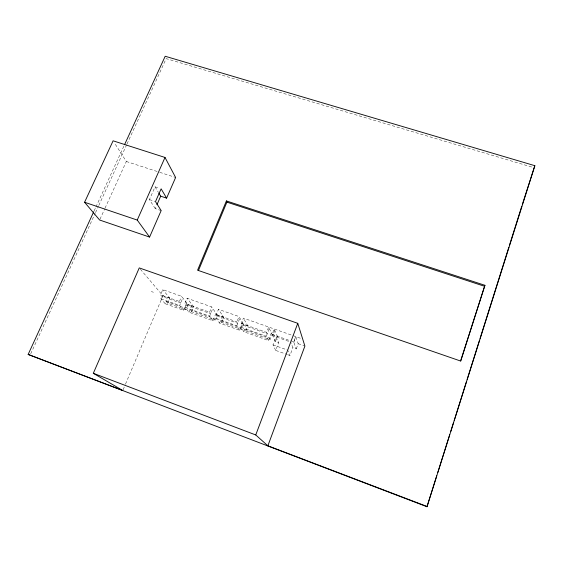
<?xml version="1.0" encoding="UTF-8"?>
<svg xmlns="http://www.w3.org/2000/svg" width="563" height="563" viewBox="0 0 563 563"><rect width="100%" height="100%" fill="white"/><g stroke="black" fill="none" stroke-linecap="round" stroke-linejoin="round"><path stroke-width="0.42" stroke-dasharray="2.81 2.11" d="M296.244 348.912L298.193 343.697L295.737 336.583L293.703 341.98L296.244 348.912L292.873 347.716L290.726 342.086M293.823 342.304L295.849 336.913M287.573 354.655L289.952 355.506L292.873 347.716M275.68 350.404L272.999 344.866L276.046 336.885L278.629 342.649L275.68 350.404L286.778 354.373M275.441 341.516L277.418 336.336L274.188 328.975L272.133 334.338L275.441 341.516L278.629 342.649M271.345 332.86L268.417 340.495L243.842 331.741L244.785 329.341L245.721 330.938L270.092 339.609L272.077 334.443L268.642 327.019L266.581 332.374L267.263 333.775L242.167 324.872L241.316 323.415L243.413 318.116L301.142 338.49M274.807 330.397L272.766 335.724L289.093 341.509M268.417 340.495L266.306 336.252L269.311 328.454M245.721 330.938L247.734 325.815L243.413 318.116M247.734 325.815L243.49 324.309L239.008 316.561L218.472 309.312L216.354 314.569L217.374 316.082L216.389 318.51L219.549 323.092L239.549 330.214L242.533 322.662M243.842 331.741L241.203 327.328L242.167 324.872M241.471 329.425L240.5 327.814L220.513 320.706L221.604 322.36L241.471 329.425L243.49 324.309M217.374 316.082L237.79 323.317L236.91 321.853L239.008 316.561M239.549 330.214L236.819 325.773L239.873 318.06M219.549 323.092L222.568 315.59L218.472 309.312M221.604 322.36L223.645 317.279L222.568 315.59M186.156 305.005L185.157 307.412L188.964 312.198L212.962 320.748L215.988 313.26L211.709 306.926L187.085 298.235L184.924 303.436L186.156 305.005L210.646 313.697L209.577 312.169L184.924 303.436M215.073 320.03L213.926 318.369L189.935 309.84L191.526 311.656L215.073 320.03L217.114 314.963L215.988 313.26M209.577 312.169L211.709 306.926M212.962 320.748L209.661 316.125L212.765 308.482M191.526 311.656L193.602 306.631L187.085 298.235M186.677 302.88L183.601 310.29L165.233 303.753L166.226 301.409L167.76 303.204L185.973 309.685L188.056 304.667L181.582 296.293L162.749 289.649L160.554 294.801L161.947 296.427L180.688 303.07L179.414 301.486L160.554 294.801M188.964 312.198L192.032 304.78M179.414 301.486L181.582 296.293M183.601 310.29L179.681 305.47L182.834 297.911M167.76 303.204L169.857 298.214L162.749 289.649M165.233 303.753L160.934 298.812L161.947 296.427M123.128 389.695L125.183 384.832M125.528 384.022L162.96 295.772L139.258 267.911M161.159 210.583L155.24 208.606L156.605 205.502M155.24 208.606L149.42 199.584L155.057 186.846L159.603 188.338M99.989 219.232L104.676 208.95M105.042 208.155L126.337 161.49L114.514 143.03M94.105 210.928L95.569 207.74M95.935 206.945L124.149 145.557M30.726 353.81L95.154 213.398M95.52 212.596L98.448 206.22M98.814 205.418L126.64 144.782M127.006 143.987L166.176 58.622L533.077 167.422M126.337 161.49L158.914 172.06M159.751 172.334L175.621 177.486M149.42 199.584L154.741 201.35M151.306 291.521L153.403 292.267M216.354 314.569L236.91 321.853M241.316 323.415L266.581 332.374M272.133 334.338L291.31 341.136M292.106 341.417L293.703 341.98M162.96 295.772L169.857 298.214M188.056 304.667L193.602 306.631M217.114 314.963L223.645 317.279M272.077 334.443L277.418 336.336M298.193 343.697L304.893 346.069M160.934 298.812L179.681 305.47M185.157 307.412L209.661 316.125M216.389 318.51L236.819 325.773M241.203 327.328L266.306 336.252M166.226 301.409L184.58 307.933L185.973 309.685M244.785 329.341L269.346 338.067L270.092 339.609M272.999 344.866L287.707 350.109L289.952 355.506M155.057 186.846L158.527 192.588"/><path stroke-width="0.84" d="M93.739 211.723L28.15 354.437L426.993 506.742L436.761 475.763M437.817 472.413L449.696 434.742M450.752 431.392L453.658 422.18M454.186 420.505L466.593 381.158M467.121 379.483L479.528 340.136M480.056 338.462L508.839 247.206M509.367 245.531L521.774 206.185M522.302 204.51L534.85 165.691L165.191 56.258L124.514 144.754M426.993 506.742L534.85 165.691M460.611 360.911L484.926 285.3L226.396 200.935L197.571 270.205L460.731 361.073L484.926 285.3M427.387 506.594L267.868 445.797L304.893 346.069L297.764 323.331L139.258 267.911L93.317 373.297L122.783 390.504L28.15 354.437M267.868 445.797L255.75 434.96L297.764 323.331M198.521 270.367L226.896 202.138L226.396 200.935M149.589 237.072L161.159 210.583L155.501 201.603L161.124 188.837L166.606 198.127L175.621 177.486L165.008 157.457L113.1 140.813L84.577 202.258L99.623 220.02L149.589 237.072L137.238 220.063L84.577 202.258M156.943 204.721L160.694 196.177L158.963 193.306M137.238 220.063L165.008 157.457M226.896 202.138L484.454 286.25M160.694 196.177L166.606 198.127M93.317 373.297L255.75 434.96"/></g></svg>
